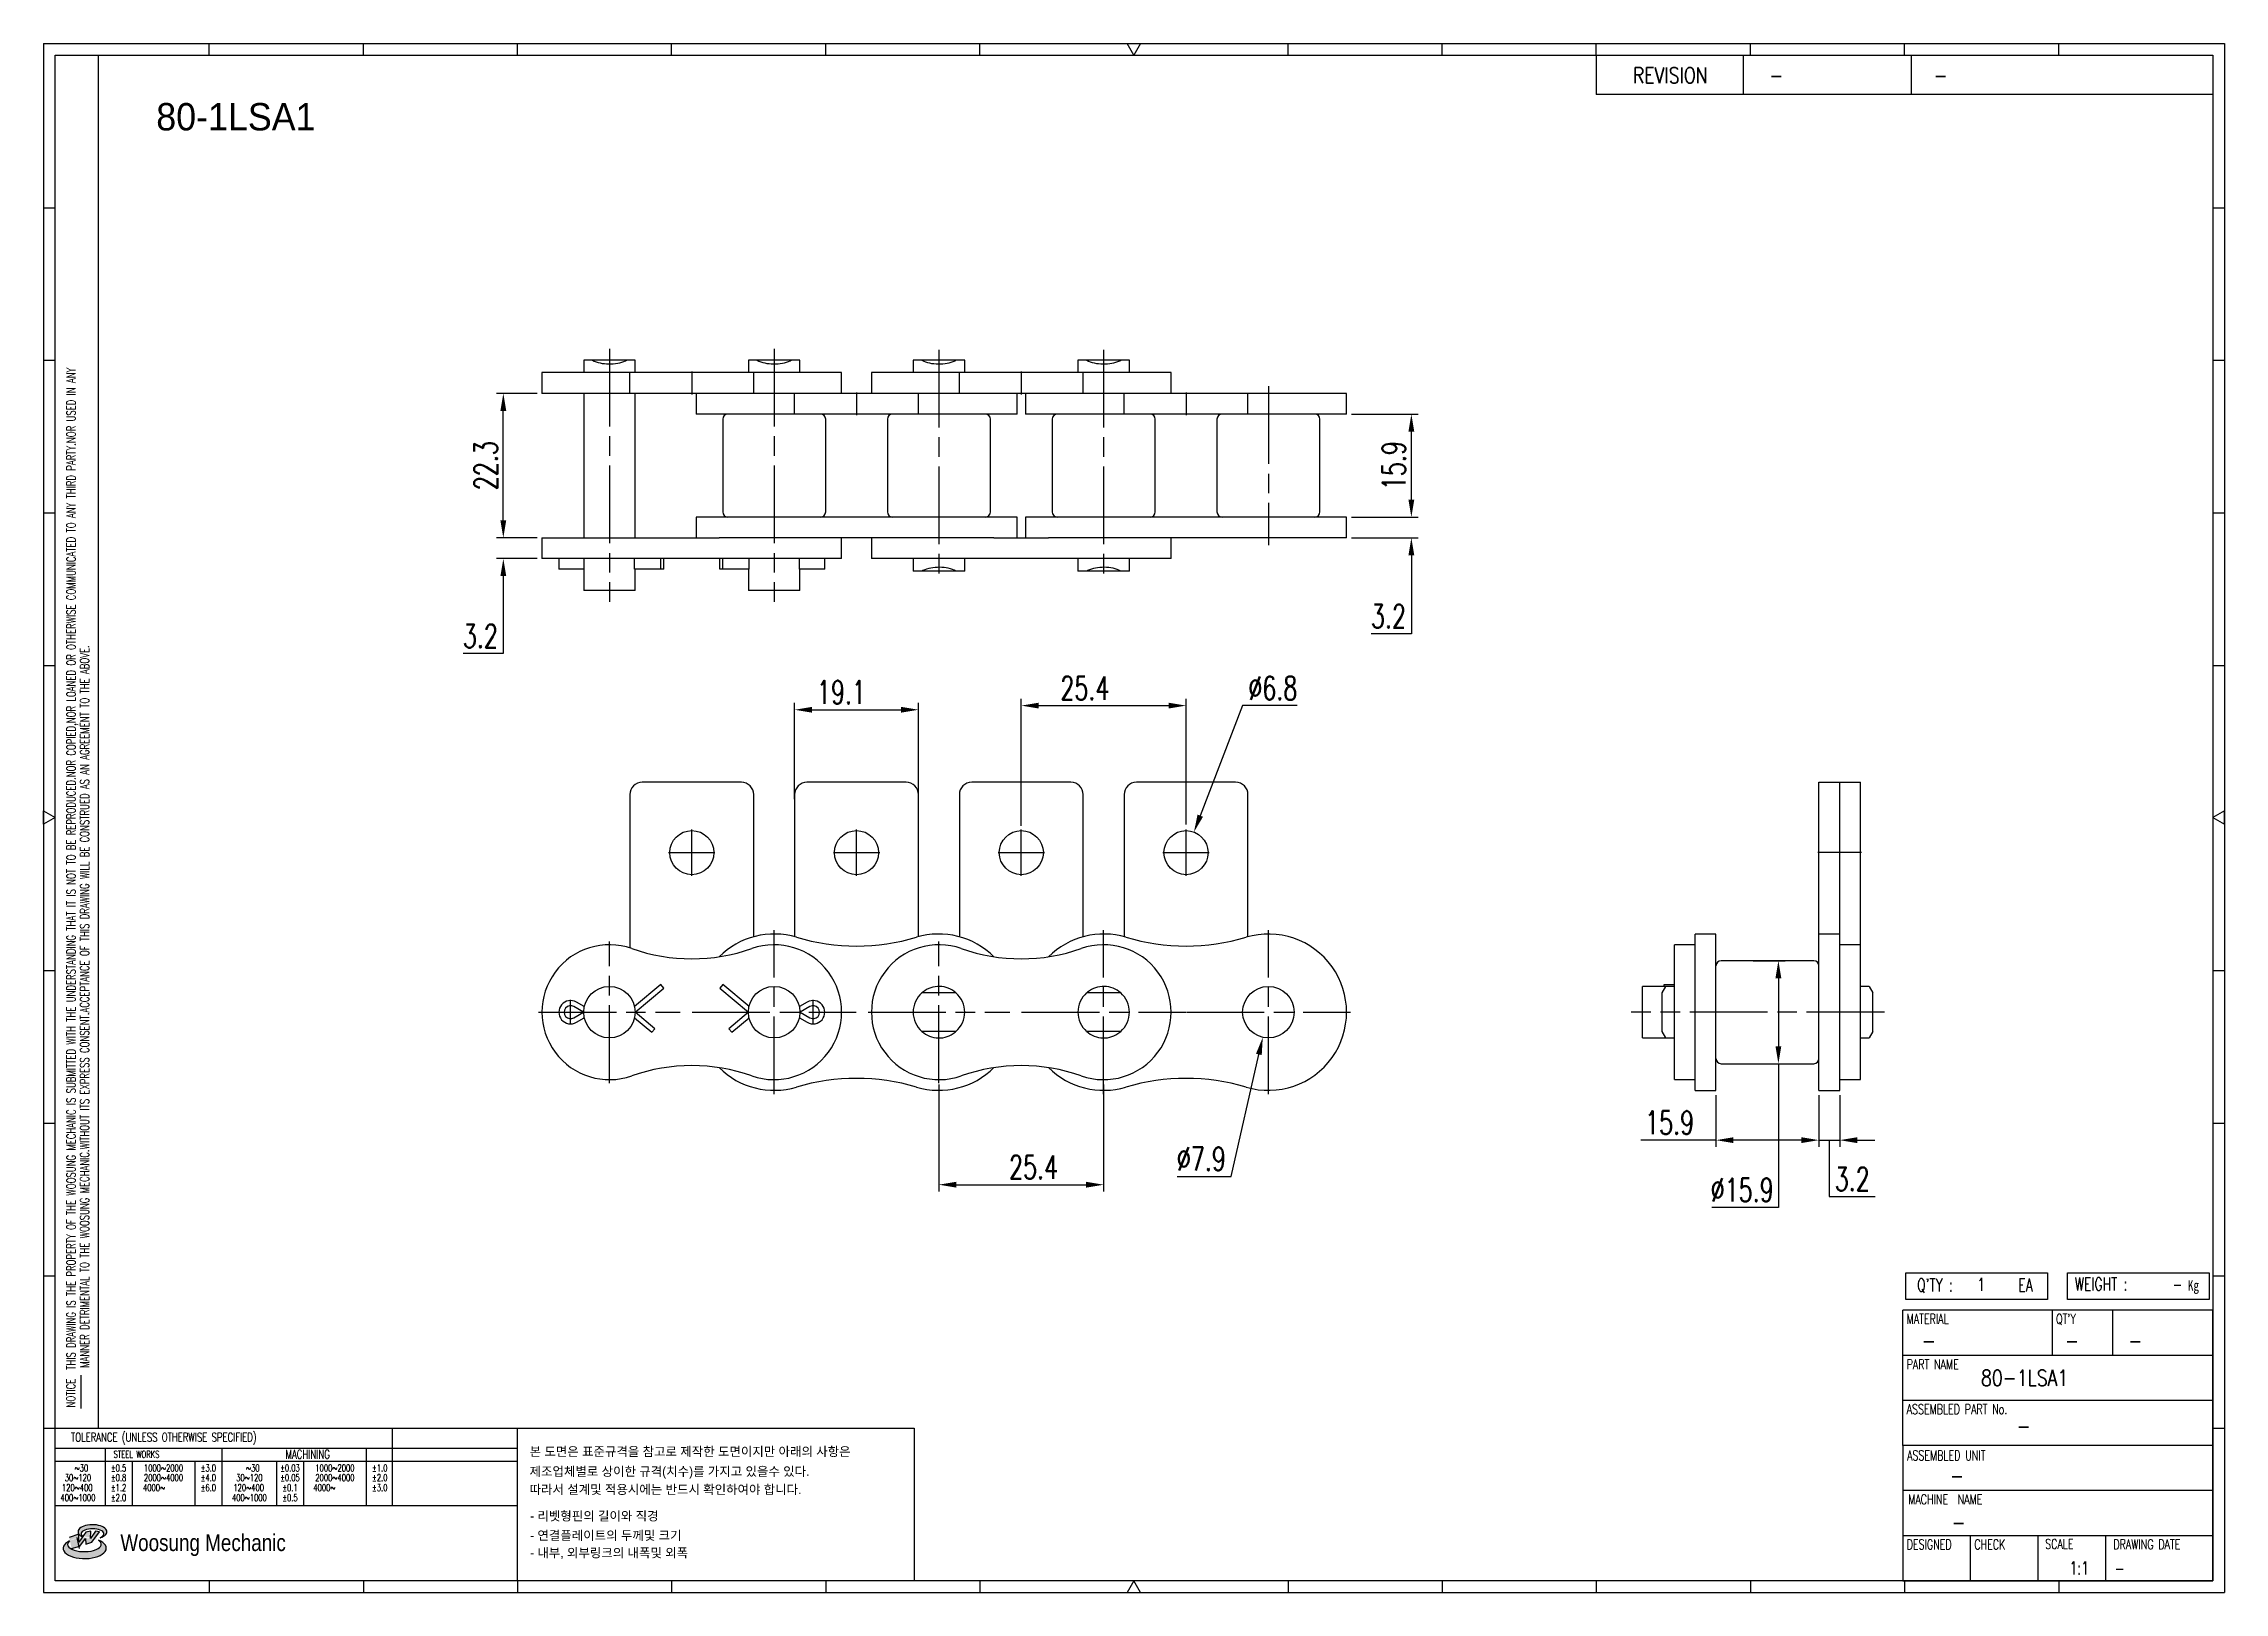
# Model space of a CAD drawing. Header units: millimetres. Extents: x 1209 to 1546, y 59 to 298.
import ezdxf
from ezdxf.enums import TextEntityAlignment as Align

# ---------------------------------------------------------------- set-up
doc = ezdxf.new("R2010")
doc.units = ezdxf.units.MM
doc.linetypes.add('AM_ISO08W050', pattern=[18, 12, -1.5, 3, -1.5])
doc.layers.get('Defpoints').update_dxf_attribs({"color": 80})
doc.layers.add('CL1', color=140, linetype='AM_ISO08W050', lineweight=25)
for name, color, linetype in [('S-DIM', 7, 'Continuous'), ('TITLE', 7, 'Continuous'), ('도면레이아웃', 7, 'Continuous')]:
    doc.layers.add(name, color=color, linetype=linetype)
doc.styles.add('HAN', font='ROMANS.shx', dxfattribs={"width": 0.7, "bigfont": 'whgtxt.shx'})
doc.styles.add('HKD_ST2', font='romans.shx', dxfattribs={"width": 0.7, "height": 4, "bigfont": '@extfont2.shx'})
doc.styles.add('HSG', font='SIMPLEX.shx', dxfattribs={"width": 0.7, "bigfont": 'HSG.shx'})
doc.styles.add('MtXpl_', font='Gulim.ttf')
doc.styles.add('SLDTEXTSTYLE4', font='arial.ttf', dxfattribs={"width": 0.8})
doc.dimstyles.new('AP1.5', dxfattribs={"dimscale": 1.5, "dimtxt": 2.4, "dimasz": 1.8, "dimexe": 0.7, "dimexo": 0.5, "dimgap": 0.6, "dimtad": 1, "dimtoh": 1, "dimdec": 1, "dimrnd": 0.01, "dimzin": 9, "dimdsep": 46, "dimtxsty": 'HSG', "dimcen": 0, "dimclrd": 251, "dimclre": 251, "dimclrt": 60, "dimazin": 2, "dimtp": 1, "dimtm": 1, "dimtfac": 0.5, "dimtdec": 1, "dimtofl": 0, "dimtmove": 0, "dimatfit": 3, "dimfxl": 0, "dimtvp": 1, "dimtolj": 2, "dimlwd": -1, "dimlwe": -1, "dimarcsym": 0})

# ---------------------------------------------------------------- blocks, each defined once
blk = doc.blocks.new('MAST')
at = {"layer": '도면레이아웃'}
h = blk.add_hatch(color=10, dxfattribs=at)
h.paths.add_polyline_path([(1.544, 35.177), (1.554, 34.966), (1.779, 35.034), (2.054, 35.422), (1.908, 35.446), (1.728, 35.167), (1.741, 35.439), (1.547, 35.405), (1.292, 35.041), (1.295, 35.33), (0.943, 35.208), (1.03, 34.8), (1.336, 34.885)])
edge = h.paths.add_edge_path()
edge.add_ellipse((1.795, 35.421), major_axis=(-0.53, 0), ratio=0.487785, start_angle=122.36065, end_angle=403.39574)
edge.add_line((1.411, 35.244), (1.419, 35.261))
edge.add_ellipse((1.798, 35.344), major_axis=(-0.423, 0), ratio=0.444396, start_angle=131.58977, end_angle=386.19408, ccw=False)
edge = h.paths.add_edge_path()
edge.add_ellipse((1.512, 34.815), major_axis=(-0.793, 0), ratio=0.480113, start_angle=314.67633, end_angle=590.85213)
edge.add_ellipse((1.501, 34.958), major_axis=(-0.62, 0), ratio=0.43311, start_angle=331.7024, end_angle=574.42495, ccw=False)
at = {"color": 140}
for p, q in [((0, 90.118), (80.15, 90.118)), ((0, 90.118), (0, 33.191)), ((80.15, 90.118), (80.15, 33.191)), ((57.068, 89.693), (57.068, 88.246)), ((62.47, 89.693), (62.47, 88.246)), ((68.635, 89.693), (68.635, 88.246)), ((79.725, 88.246), (57.068, 88.246)), ((68.449, 43.961), (68.449, 44.936)), ((68.449, 44.936), (73.654, 44.936)), ((73.654, 44.936), (73.654, 43.961)), ((74.39, 43.961), (74.39, 44.936)), ((74.39, 44.936), (79.595, 44.936)), ((79.595, 44.936), (79.595, 43.961)), ((68.336, 38.59), (68.336, 43.563)), ((79.725, 43.563), (68.336, 43.563)), ((73.654, 43.961), (68.449, 43.961)), ((73.827, 43.563), (73.827, 41.905)), ((79.595, 43.961), (74.39, 43.961)), ((76.037, 43.563), (76.037, 41.905)), ((79.725, 38.59), (79.725, 43.563)), ((79.725, 41.905), (68.336, 41.905)), ((79.725, 40.248), (68.336, 40.248)), ((68.336, 38.59), (68.336, 33.616)), ((79.725, 38.59), (68.336, 38.59)), ((79.725, 33.616), (79.725, 38.59)), ((79.725, 36.932), (68.336, 36.932)), ((79.725, 35.274), (68.336, 35.274)), ((70.822, 33.616), (70.822, 35.274)), ((73.309, 33.616), (73.309, 35.274)), ((75.796, 33.616), (75.796, 35.274)), ((0, 33.191), (80.15, 33.191)), ((68.336, 33.616), (79.725, 33.616))]:
    blk.add_line(p, q, dxfattribs=at)
for p, q in [((6.089, 89.693), (6.089, 90.118)), ((11.753, 89.693), (11.753, 90.118)), ((17.418, 89.693), (17.418, 90.118)), ((23.082, 89.693), (23.082, 90.118)), ((28.746, 89.693), (28.746, 90.118)), ((34.411, 89.693), (34.411, 90.118)), ((45.739, 89.693), (45.739, 90.118)), ((51.404, 89.693), (51.404, 90.118)), ((57.068, 89.693), (57.068, 90.118)), ((62.732, 89.693), (62.732, 90.118)), ((68.397, 89.693), (68.397, 90.118)), ((74.061, 89.693), (74.061, 90.118)), ((0, 84.085), (0.425, 84.085)), ((79.725, 84.085), (80.15, 84.085)), ((0, 78.478), (0.425, 78.478)), ((79.725, 78.478), (80.15, 78.478)), ((0, 72.87), (0.425, 72.87)), ((79.725, 72.87), (80.15, 72.87)), ((0, 67.262), (0.425, 67.262)), ((79.725, 67.262), (80.15, 67.262)), ((0, 56.047), (0.425, 56.047)), ((79.725, 56.047), (80.15, 56.047)), ((0, 50.439), (0.425, 50.439)), ((79.725, 50.439), (80.15, 50.439)), ((0, 44.832), (0.425, 44.832)), ((79.725, 44.832), (80.15, 44.832)), ((1.377, 39.947), (1.377, 41.174)), ((0, 39.224), (0.425, 39.224)), ((79.725, 39.224), (80.15, 39.224)), ((6.089, 33.616), (6.089, 33.191)), ((11.753, 33.616), (11.753, 33.191)), ((17.418, 33.616), (17.418, 33.191)), ((23.082, 33.616), (23.082, 33.191)), ((28.746, 33.616), (28.746, 33.191)), ((34.411, 33.616), (34.411, 33.191)), ((45.739, 33.616), (45.739, 33.191)), ((51.404, 33.616), (51.404, 33.191)), ((57.068, 33.616), (57.068, 33.191)), ((62.732, 33.616), (62.732, 33.191)), ((68.397, 33.616), (68.397, 33.191)), ((74.061, 33.616), (74.061, 33.191))]:
    blk.add_line(p, q)
at = {"color": 2}
for p, q in [((2.017, 39.224), (2.017, 89.693)), ((0.425, 39.224), (17.418, 39.224)), ((0.425, 38.487), (17.418, 38.487)), ((2.257, 38.487), (2.257, 36.382)), ((6.557, 38.5), (6.557, 36.382)), ((11.857, 38.487), (11.857, 36.382)), ((12.816, 39.224), (12.816, 36.382)), ((17.418, 33.616), (17.418, 39.224)), ((0.425, 38.012), (17.418, 38.012)), ((3.257, 38.012), (3.257, 36.382)), ((5.557, 38.012), (5.557, 36.382)), ((8.557, 38.012), (8.557, 36.382)), ((9.557, 38.026), (9.557, 36.382)), ((0.425, 36.382), (17.418, 36.382))]:
    blk.add_line(p, q, dxfattribs=at)
for points in [[(40.075, 89.693), (39.83, 90.118), (40.32, 90.118)], [(0.425, 61.679), (0, 61.433), (0, 61.924)], [(79.725, 61.679), (80.15, 61.433), (80.15, 61.924)], [(40.075, 33.616), (39.83, 33.191), (40.32, 33.191)]]:
    blk.add_lwpolyline(points, close=True)
at = {"color": 140}
blk.add_lwpolyline([(0.425, 89.693), (79.725, 89.693), (79.725, 33.616), (0.425, 33.616)], close=True, dxfattribs=at)
at = {"layer": '도면레이아웃'}
for p, q in [((1.295, 35.33), (0.943, 35.208)), ((1.547, 35.405), (1.292, 35.041)), ((1.292, 35.041), (1.295, 35.33)), ((1.741, 35.439), (1.547, 35.405)), ((1.908, 35.446), (1.728, 35.167)), ((1.728, 35.167), (1.741, 35.439)), ((1.779, 35.034), (2.054, 35.422)), ((2.054, 35.422), (1.908, 35.446)), ((1.03, 34.8), (1.336, 34.885)), ((1.224, 35.208), (1.311, 34.8)), ((1.224, 35.208), (1.224, 35.208)), ((1.336, 34.885), (1.544, 35.177)), ((1.419, 35.261), (1.411, 35.244)), ((1.544, 35.177), (1.554, 34.966)), ((1.554, 34.966), (1.779, 35.034))]:
    blk.add_line(p, q, dxfattribs=at)
for centre, major_axis, ratio, start_param, end_param in [((1.795, 35.421), (-0.53, 0), 0.487785, 2.135596, 7.040584), ((1.798, 35.344), (-0.423, 0), 0.444396, 2.296675, 6.740358), ((1.512, 34.815), (-0.793, 0), 0.480113, 5.492138, 10.312315), ((1.501, 34.958), (-0.62, 0), 0.43311, 5.789299, 10.025607)]:
    blk.add_ellipse(centre, major_axis=major_axis, ratio=ratio, start_param=start_param, end_param=end_param, dxfattribs=at)
for s, height, style, width, p in [('REVISION', 0.5806, 'HAN', 0.8, (58.415, 88.664)), ('-', 0.581, 'HAN', 0.8, (63.426, 88.664)), ('-', 0.581, 'HAN', 0.8, (69.468, 88.664)), ("Q'TY : ", 0.4746, 'HKD_ST2', 0.7, (68.857, 44.253)), ('1', 0.475, 'HKD_ST2', 0.7, (71.071, 44.275)), ('EA', 0.4746, 'HKD_ST2', 0.7, (72.578, 44.253)), ('WEIGHT : ', 0.4746, 'HKD_ST2', 0.7, (74.65, 44.286)), ('-', 0.581, 'HAN', 0.8, (69.029, 42.157)), ('-', 0.581, 'HAN', 0.8, (74.289, 42.157)), ('-', 0.581, 'HAN', 0.8, (76.623, 42.157)), ('-', 0.581, 'HAN', 0.8, (72.515, 39.013)), ('-', 0.581, 'HAN', 0.8, (70.067, 37.189)), ('-', 0.581, 'HAN', 0.8, (70.126, 35.48)), ('1:1', 0.4746, 'HKD_ST2', 0.7, (74.458, 33.848)), ('-', 0.475, 'HKD_ST2', 0.7, (76.112, 33.837))]:
    blk.add_text(s, height=height, dxfattribs=dict(style=style, width=width)).set_placement(p)
at = {"color": 6, "style": 'HKD_ST2', "width": 0.7}
for s, p in [(' THIS DRAWING IS THE PROPERTY OF THE WOOSUNG MECHANIC IS SUBMITTED WITH THE UNDERSTANDING THAT IT IS NOT TO BE REPRODUCED.NOR COPIED,NOR LOANED OR OTHERWISE COMMUNICATED TO ANY THIRD PARTY.NOR USED IN ANY', (1.173, 41.217)), ('MANNER DETRIMENTAL TO THE WOOSUNG MECHANIC.WITHOUT ITS EXPRESS CONSENT.ACCEPTANCE OF THIS DRAWING WILL BE CONSTRUED AS AN AGREEMENT TO THE ABOVE.', (1.672, 41.447))]:
    blk.add_text(s, height=0.326266, rotation=90, dxfattribs=at).set_placement(p)
at = {"style": 'HKD_ST2', "width": 0.7}
blk.add_text('-', height=0.475, dxfattribs=at).set_placement((78.613, 44.286), align=Align.RIGHT)
at = {"color": 254, "style": 'HKD_ST2', "width": 0.7}
for s, height, p in [('MATERIAL', 0.3651, (68.474, 43.425)), ("QT'Y", 0.3651, (73.965, 43.425)), ('PART NAME', 0.3651, (68.474, 41.756)), ('ASSEMBLED PART No.', 0.36511, (68.474, 40.109)), ('ASSEMBLED UNIT', 0.36511, (68.49, 38.408)), ('MACHINE  NAME', 0.36511, (68.532, 36.794)), ('DESIGNED', 0.3651, (68.474, 35.136)), ('CHECK', 0.3651, (70.961, 35.136)), ('SCALE', 0.3651, (73.566, 35.153)), ('DRAWING DATE', 0.36511, (76.071, 35.141))]:
    blk.add_text(s, height=height, dxfattribs=at).set_placement(p, align=Align.TOP_LEFT)
at = {"style": 'HKD_ST2', "width": 0.7}
blk.add_text('NOTICE', height=0.3263, rotation=90, dxfattribs=at).set_placement((1.163, 39.988))
blk.add_text('TOLERANCE (UNLESS OTHERWISE SPECIFIED)', height=0.32627, dxfattribs=at).set_placement((4.417, 38.896), align=Align.MIDDLE_CENTER)
at = {"color": 4, "style": 'HKD_ST2', "width": 0.7}
for s, height, p in [('%%12630', 0.261, (1.389, 37.762)), ('1000%%1262000', 0.26101, (4.407, 37.762)), ('%%12630', 0.261, (7.689, 37.762)), ('1000%%1262000', 0.26101, (10.707, 37.762)), ('120%%126400', 0.26101, (1.237, 37.045)), ('30%%126120', 0.261, (1.263, 37.411)), ('4000%%126', 0.261, (4.061, 37.045)), ('2000%%1264000', 0.26101, (4.407, 37.411)), ('120%%126400', 0.26101, (7.537, 37.045)), ('30%%126120', 0.261, (7.563, 37.411)), ('4000%%126', 0.261, (10.321, 37.045)), ('2000%%1264000', 0.26101, (10.707, 37.411)), ('400%%1261000', 0.26101, (1.263, 36.67)), ('400%%1261000', 0.26101, (7.563, 36.67))]:
    blk.add_text(s, height=height, dxfattribs=at).set_placement(p, align=Align.MIDDLE_CENTER)
for s, height, p in [('%%P0.5', 0.261, (2.757, 37.762)), ('STEEL WORKS', 0.26101, (3.416, 38.268)), ('%%P3.0', 0.261, (6.057, 37.762)), ('%%P0.03', 0.261, (9.057, 37.762)), ('MACHINING', 0.3263, (9.707, 38.27)), ('%%P1.0', 0.261, (12.357, 37.762)), ('%%P0.8', 0.261, (2.757, 37.411)), ('%%P1.2', 0.261, (2.757, 37.045)), ('%%P4.0', 0.261, (6.057, 37.411)), ('%%P6.0', 0.261, (6.057, 37.045)), ('%%P0.05', 0.261, (9.057, 37.411)), ('%%P0.1', 0.261, (9.057, 37.045)), ('%%P2.0', 0.261, (12.357, 37.411)), ('%%P3.0', 0.261, (12.357, 37.045)), ('%%P2.0', 0.261, (2.757, 36.67)), ('%%P0.5', 0.261, (9.057, 36.67))]:
    blk.add_text(s, height=height, dxfattribs=at).set_placement(p, align=Align.MIDDLE)
at = {"color": 1, "style": 'SLDTEXTSTYLE4', "width": 0.8}
blk.add_text('Woosung Mechanic', height=0.61957, dxfattribs=at).set_placement((2.822, 34.711))
at = {"layer": 'TITLE', "width": 0.8}
blk.add_text('Kg', height=0.3789, dxfattribs=at).set_placement((78.807, 44.286))
blk = doc.blocks.new('*D2')
at = {"layer": 'Defpoints', "color": 0, "transparency": 16777216}
for p in [(1410.37, 224.55), (1420.36, 224.55), (1410.37, 221.35)]:
    blk.add_point(p, dxfattribs=at)
at = {"layer": 'S-DIM', "color": 251, "linetype": 'ByBlock', "transparency": 16777216}
for p, q in [((1420.36, 227.25), (1420.36, 229.95)), ((1411.12, 224.55), (1421.41, 224.55)), ((1411.12, 221.35), (1421.41, 221.35)), ((1420.36, 218.65), (1420.36, 206.56)), ((1420.36, 206.56), (1414.18, 206.56))]:
    blk.add_line(p, q, dxfattribs=at)
at = {"layer": 'S-DIM', "color": 251, "transparency": 16777216}
for points in [[(1419.91, 227.25), (1420.81, 227.25), (1420.36, 224.55)], [(1419.91, 218.65), (1420.81, 218.65), (1420.36, 221.35)]]:
    blk.add_solid(points, dxfattribs=at)
at = {"layer": 'S-DIM', "color": 60, "transparency": 16777216, "insert": (1416.82, 209.26), "char_height": 3.6, "attachment_point": 5, "style": 'HSG'}
blk.add_mtext('\\A2;3.2', dxfattribs=at)
blk = doc.blocks.new('*D3')
at = {"layer": 'Defpoints', "color": 0, "transparency": 16777216}
for p in [(1410.37, 240.43), (1420.36, 240.43), (1410.37, 224.55)]:
    blk.add_point(p, dxfattribs=at)
at = {"layer": 'S-DIM', "color": 251, "linetype": 'ByBlock', "transparency": 16777216}
for p, q in [((1411.12, 240.43), (1421.41, 240.43)), ((1420.36, 227.25), (1420.36, 237.73)), ((1411.12, 224.55), (1421.41, 224.55))]:
    blk.add_line(p, q, dxfattribs=at)
at = {"layer": 'S-DIM', "color": 251, "transparency": 16777216}
for points in [[(1419.91, 237.73), (1420.81, 237.73), (1420.36, 240.43)], [(1419.91, 227.25), (1420.81, 227.25), (1420.36, 224.55)]]:
    blk.add_solid(points, dxfattribs=at)
at = {"layer": 'S-DIM', "color": 60, "transparency": 16777216, "insert": (1417.66, 232.49), "char_height": 3.6, "attachment_point": 5, "rotation": 90, "style": 'HSG'}
blk.add_mtext('\\A2;15.9', dxfattribs=at)
blk = doc.blocks.new('*D4')
at = {"layer": 'Defpoints', "color": 0, "transparency": 16777216}
for p in [(1280.36, 221.35), (1286.32, 221.35), (1286.32, 218.15)]:
    blk.add_point(p, dxfattribs=at)
at = {"layer": 'S-DIM', "color": 251, "linetype": 'ByBlock', "transparency": 16777216}
for p, q in [((1280.36, 224.05), (1280.36, 226.75)), ((1285.57, 221.35), (1279.31, 221.35)), ((1285.57, 218.15), (1279.31, 218.15)), ((1280.36, 215.45), (1280.36, 203.52)), ((1280.36, 203.52), (1274.18, 203.52))]:
    blk.add_line(p, q, dxfattribs=at)
at = {"layer": 'S-DIM', "color": 251, "transparency": 16777216}
for points in [[(1279.91, 224.05), (1280.81, 224.05), (1280.36, 221.35)], [(1279.91, 215.45), (1280.81, 215.45), (1280.36, 218.15)]]:
    blk.add_solid(points, dxfattribs=at)
at = {"layer": 'S-DIM', "color": 60, "transparency": 16777216, "insert": (1276.82, 206.22), "char_height": 3.6, "attachment_point": 5, "style": 'HSG'}
blk.add_mtext('\\A2;3.2', dxfattribs=at)
blk = doc.blocks.new('*D5')
at = {"layer": 'Defpoints', "color": 0, "transparency": 16777216}
for p in [(1280.36, 243.63), (1286.32, 243.63), (1286.32, 221.35)]:
    blk.add_point(p, dxfattribs=at)
at = {"layer": 'S-DIM', "color": 251, "linetype": 'ByBlock', "transparency": 16777216}
for p, q in [((1285.57, 243.63), (1279.31, 243.63)), ((1280.36, 224.05), (1280.36, 240.93)), ((1285.57, 221.35), (1279.31, 221.35))]:
    blk.add_line(p, q, dxfattribs=at)
at = {"layer": 'S-DIM', "color": 251, "transparency": 16777216}
for points in [[(1279.91, 240.93), (1280.81, 240.93), (1280.36, 243.63)], [(1279.91, 224.05), (1280.81, 224.05), (1280.36, 221.35)]]:
    blk.add_solid(points, dxfattribs=at)
at = {"layer": 'S-DIM', "color": 60, "transparency": 16777216, "insert": (1277.66, 232.49), "char_height": 3.6, "attachment_point": 5, "rotation": 90, "style": 'HSG'}
blk.add_mtext('\\A2;22.3', dxfattribs=at)
blk = doc.blocks.new('*D6')
at = {"layer": 'Defpoints', "color": 0, "transparency": 16777216}
for p in [(1344.37, 194.85), (1325.27, 180.31), (1344.37, 180.31)]:
    blk.add_point(p, dxfattribs=at)
at = {"layer": 'S-DIM', "color": 251, "linetype": 'ByBlock', "transparency": 16777216}
for p, q in [((1325.27, 181.06), (1325.27, 195.9)), ((1344.37, 181.06), (1344.37, 195.9)), ((1327.97, 194.85), (1341.67, 194.85))]:
    blk.add_line(p, q, dxfattribs=at)
at = {"layer": 'S-DIM', "color": 251, "transparency": 16777216}
for points in [[(1327.97, 195.3), (1327.97, 194.4), (1325.27, 194.85)], [(1341.67, 195.3), (1341.67, 194.4), (1344.37, 194.85)]]:
    blk.add_solid(points, dxfattribs=at)
at = {"layer": 'S-DIM', "color": 60, "transparency": 16777216, "insert": (1332.49, 197.55), "char_height": 3.6, "attachment_point": 5, "style": 'HSG'}
blk.add_mtext('\\A2;19.1', dxfattribs=at)
blk = doc.blocks.new('*D7')
at = {"layer": 'Defpoints', "color": 0, "transparency": 16777216}
for p in [(1385.62, 195.49), (1360.22, 176.22), (1385.62, 176.39)]:
    blk.add_point(p, dxfattribs=at)
at = {"layer": 'S-DIM', "color": 251, "linetype": 'ByBlock', "transparency": 16777216}
for p, q in [((1360.22, 176.97), (1360.22, 196.54)), ((1362.92, 195.49), (1382.92, 195.49)), ((1385.62, 177.14), (1385.62, 196.54))]:
    blk.add_line(p, q, dxfattribs=at)
at = {"layer": 'S-DIM', "color": 251, "transparency": 16777216}
for points in [[(1362.92, 195.94), (1362.92, 195.04), (1360.22, 195.49)], [(1382.92, 195.94), (1382.92, 195.04), (1385.62, 195.49)]]:
    blk.add_solid(points, dxfattribs=at)
at = {"layer": 'S-DIM', "color": 60, "transparency": 16777216, "insert": (1370.03, 198.19), "char_height": 3.6, "attachment_point": 5, "style": 'HSG'}
blk.add_mtext('\\A2;25.4', dxfattribs=at)
blk = doc.blocks.new('*D8')
at = {"layer": 'Defpoints', "color": 0, "transparency": 16777216}
for p in [(1386.84, 175.99), (1384.41, 169.64)]:
    blk.add_point(p, dxfattribs=at)
at = {"layer": 'S-DIM', "color": 251, "linetype": 'ByBlock', "transparency": 16777216}
for p, q in [((1394.31, 195.49), (1387.81, 178.52)), ((1402.77, 195.49), (1394.31, 195.49))]:
    blk.add_line(p, q, dxfattribs=at)
at = {"layer": 'S-DIM', "color": 251, "transparency": 16777216}
blk.add_solid([(1387.39, 178.68), (1388.23, 178.35), (1386.84, 175.99)], dxfattribs=at)
at = {"layer": 'S-DIM', "color": 60, "transparency": 16777216, "insert": (1398.99, 198.19), "char_height": 3.6, "attachment_point": 5, "style": 'HSG'}
blk.add_mtext('\\A2;∅6.8', dxfattribs=at)
blk = doc.blocks.new('*D9')
at = {"layer": 'Defpoints', "color": 0, "transparency": 16777216}
for p in [(1347.52, 137.82), (1372.92, 137.82), (1372.92, 121.62)]:
    blk.add_point(p, dxfattribs=at)
at = {"layer": 'S-DIM', "color": 251, "linetype": 'ByBlock', "transparency": 16777216}
for p, q in [((1347.52, 137.07), (1347.52, 120.57)), ((1372.92, 137.07), (1372.92, 120.57)), ((1350.22, 121.62), (1370.22, 121.62))]:
    blk.add_line(p, q, dxfattribs=at)
at = {"layer": 'S-DIM', "color": 251, "transparency": 16777216}
for points in [[(1350.22, 122.07), (1350.22, 121.17), (1347.52, 121.62)], [(1370.22, 122.07), (1370.22, 121.17), (1372.92, 121.62)]]:
    blk.add_solid(points, dxfattribs=at)
at = {"layer": 'S-DIM', "color": 60, "transparency": 16777216, "insert": (1362.12, 124.32), "char_height": 3.6, "attachment_point": 5, "style": 'HSG'}
blk.add_mtext('\\A2;25.4', dxfattribs=at)
blk = doc.blocks.new('*D10')
at = {"layer": 'Defpoints', "color": 0, "transparency": 16777216}
for p in [(1399.2, 152.09), (1397.45, 144.35)]:
    blk.add_point(p, dxfattribs=at)
at = {"layer": 'S-DIM', "color": 251, "linetype": 'ByBlock', "transparency": 16777216}
for p, q in [((1392.6, 122.9), (1396.85, 141.71)), ((1384.26, 122.9), (1392.6, 122.9))]:
    blk.add_line(p, q, dxfattribs=at)
at = {"layer": 'S-DIM', "color": 251, "transparency": 16777216}
blk.add_solid([(1396.41, 141.81), (1397.29, 141.61), (1397.45, 144.35)], dxfattribs=at)
at = {"layer": 'S-DIM', "color": 60, "transparency": 16777216, "insert": (1387.98, 125.6), "char_height": 3.6, "attachment_point": 5, "style": 'HSG'}
blk.add_mtext('\\A2;∅7.9', dxfattribs=at)
blk = doc.blocks.new('*D11')
at = {"layer": 'Defpoints', "color": 0, "transparency": 16777216}
for p in [(1467.32, 136.17), (1483.2, 136.17), (1483.2, 128.49)]:
    blk.add_point(p, dxfattribs=at)
at = {"layer": 'S-DIM', "color": 251, "linetype": 'ByBlock', "transparency": 16777216}
for p, q in [((1467.32, 135.42), (1467.32, 127.44)), ((1483.2, 135.42), (1483.2, 127.44)), ((1467.32, 128.49), (1455.74, 128.49)), ((1480.5, 128.49), (1470.02, 128.49))]:
    blk.add_line(p, q, dxfattribs=at)
at = {"layer": 'S-DIM', "color": 251, "transparency": 16777216}
for points in [[(1470.02, 128.94), (1470.02, 128.04), (1467.32, 128.49)], [(1480.5, 128.94), (1480.5, 128.04), (1483.2, 128.49)]]:
    blk.add_solid(points, dxfattribs=at)
at = {"layer": 'S-DIM', "color": 60, "transparency": 16777216, "insert": (1460.18, 131.19), "char_height": 3.6, "attachment_point": 5, "style": 'HSG'}
blk.add_mtext('\\A2;15.9', dxfattribs=at)
blk = doc.blocks.new('*D12')
at = {"layer": 'Defpoints', "color": 0, "transparency": 16777216}
for p in [(1483.2, 136.17), (1486.4, 136.17), (1486.4, 128.49)]:
    blk.add_point(p, dxfattribs=at)
at = {"layer": 'S-DIM', "color": 251, "linetype": 'ByBlock', "transparency": 16777216}
for p, q in [((1483.2, 135.42), (1483.2, 127.44)), ((1486.4, 135.42), (1486.4, 127.44)), ((1480.5, 128.49), (1477.8, 128.49)), ((1483.2, 128.49), (1486.4, 128.49)), ((1484.8, 128.49), (1484.8, 119.79)), ((1489.1, 128.49), (1491.8, 128.49)), ((1484.8, 119.79), (1491.88, 119.79))]:
    blk.add_line(p, q, dxfattribs=at)
at = {"layer": 'S-DIM', "color": 251, "transparency": 16777216}
for points in [[(1480.5, 128.94), (1480.5, 128.04), (1483.2, 128.49)], [(1489.1, 128.94), (1489.1, 128.04), (1486.4, 128.49)]]:
    blk.add_solid(points, dxfattribs=at)
at = {"layer": 'S-DIM', "color": 60, "transparency": 16777216, "insert": (1488.34, 122.49), "char_height": 3.6, "attachment_point": 5, "style": 'HSG'}
blk.add_mtext('\\A2;3.2', dxfattribs=at)
blk = doc.blocks.new('*D13')
at = {"layer": 'Defpoints', "color": 0, "transparency": 16777216}
for p in [(1472.33, 156.16), (1472.33, 140.28), (1476.95, 140.28)]:
    blk.add_point(p, dxfattribs=at)
at = {"layer": 'S-DIM', "color": 251, "linetype": 'ByBlock', "transparency": 16777216}
for p, q in [((1473.08, 156.16), (1478, 156.16)), ((1476.95, 153.46), (1476.95, 142.98)), ((1473.08, 140.28), (1478, 140.28)), ((1476.95, 140.28), (1476.95, 118.12)), ((1476.95, 118.12), (1466.69, 118.12))]:
    blk.add_line(p, q, dxfattribs=at)
at = {"layer": 'S-DIM', "color": 251, "transparency": 16777216}
for points in [[(1476.5, 153.46), (1477.4, 153.46), (1476.95, 156.16)], [(1476.5, 142.98), (1477.4, 142.98), (1476.95, 140.28)]]:
    blk.add_solid(points, dxfattribs=at)
at = {"layer": 'S-DIM', "color": 60, "transparency": 16777216, "insert": (1471.37, 120.82), "char_height": 3.6, "attachment_point": 5, "style": 'HSG'}
blk.add_mtext('\\A2;%%c15.9', dxfattribs=at)

msp = doc.modelspace()

# ---------------------------------------------------------------- linework, layer by layer
for p, q in [((1286.32, 246.83), (1286.32, 243.63)), ((1332.52, 246.83), (1286.32, 246.83)), ((1292.75, 248.74), (1292.75, 246.83)), ((1300.69, 248.74), (1292.75, 248.74)), ((1299.87, 243.63), (1299.87, 246.83)), ((1300.69, 246.83), (1300.69, 248.74)), ((1318.15, 248.74), (1318.15, 246.83)), ((1326.09, 248.74), (1318.15, 248.74)), ((1318.97, 243.63), (1318.97, 246.83)), ((1326.09, 246.83), (1326.09, 248.74)), ((1332.52, 243.63), (1332.52, 246.83)), ((1337.12, 246.83), (1337.12, 243.63)), ((1383.32, 246.83), (1337.12, 246.83)), ((1343.55, 248.74), (1343.55, 246.83)), ((1351.49, 248.74), (1343.55, 248.74)), ((1350.67, 243.63), (1350.67, 246.83)), ((1351.49, 246.83), (1351.49, 248.74)), ((1368.95, 248.74), (1368.95, 246.83)), ((1376.89, 248.74), (1368.95, 248.74)), ((1369.77, 243.63), (1369.77, 246.83)), ((1376.89, 246.83), (1376.89, 248.74)), ((1383.32, 243.63), (1383.32, 246.83)), ((1318.97, 243.63), (1286.32, 243.63)), ((1292.75, 243.63), (1292.75, 221.35)), ((1300.69, 221.35), (1300.69, 243.63)), ((1310.07, 243.63), (1310.07, 240.43)), ((1350.67, 243.63), (1318.97, 243.63)), ((1325.27, 240.43), (1325.27, 243.63)), ((1344.37, 240.43), (1344.37, 243.63)), ((1369.77, 243.63), (1350.67, 243.63)), ((1359.57, 240.43), (1359.57, 243.63)), ((1360.87, 243.63), (1360.87, 240.43)), ((1410.37, 243.63), (1369.77, 243.63)), ((1376.07, 240.43), (1376.07, 243.63)), ((1395.17, 240.43), (1395.17, 243.63)), ((1410.37, 240.43), (1410.37, 243.63)), ((1359.57, 240.43), (1310.07, 240.43)), ((1314.18, 239.64), (1314.18, 225.35)), ((1330.06, 225.35), (1330.06, 239.64)), ((1339.58, 239.64), (1339.58, 225.35)), ((1355.46, 225.35), (1355.46, 239.64)), ((1410.37, 240.43), (1360.87, 240.43)), ((1364.98, 239.64), (1364.98, 225.35)), ((1380.86, 225.35), (1380.86, 239.64)), ((1390.38, 239.64), (1390.38, 225.35)), ((1406.26, 225.35), (1406.26, 239.64)), ((1310.07, 224.55), (1310.07, 221.35)), ((1359.57, 224.55), (1310.07, 224.55)), ((1359.57, 221.35), (1359.57, 224.55)), ((1360.87, 224.55), (1360.87, 221.35)), ((1410.37, 224.55), (1360.87, 224.55)), ((1410.37, 221.35), (1410.37, 224.55)), ((1286.32, 221.35), (1313.64, 221.35)), ((1286.32, 221.35), (1286.32, 218.15)), ((1356.01, 221.35), (1313.64, 221.35)), ((1332.52, 218.15), (1332.52, 221.35)), ((1337.12, 221.35), (1337.12, 218.15)), ((1356.01, 221.35), (1364.44, 221.35)), ((1410.37, 221.35), (1364.44, 221.35)), ((1383.32, 218.15), (1383.32, 221.35)), ((1332.52, 218.15), (1286.32, 218.15)), ((1288.94, 218.15), (1288.94, 216.55)), ((1292.85, 216.55), (1288.94, 216.55)), ((1292.75, 216.55), (1292.75, 213.24)), ((1292.85, 216.55), (1292.85, 218.15)), ((1300.6, 216.55), (1300.6, 218.15)), ((1305.13, 216.55), (1300.6, 216.55)), ((1300.69, 213.24), (1300.69, 216.55)), ((1304.66, 216.55), (1304.66, 218.15)), ((1305.13, 216.55), (1305.13, 218.15)), ((1313.72, 216.55), (1313.72, 218.15)), ((1318.25, 216.55), (1313.72, 216.55)), ((1314.19, 216.55), (1314.19, 218.15)), ((1318.15, 216.55), (1318.15, 213.24)), ((1318.25, 216.55), (1318.25, 218.15)), ((1326, 216.55), (1326, 218.15)), ((1329.91, 216.55), (1326, 216.55)), ((1326.09, 213.24), (1326.09, 216.55)), ((1329.91, 216.55), (1329.91, 218.15)), ((1383.32, 218.15), (1337.12, 218.15)), ((1343.55, 218.15), (1343.55, 216.24)), ((1351.49, 216.24), (1343.55, 216.24)), ((1351.49, 216.24), (1351.49, 218.15)), ((1368.95, 218.15), (1368.95, 216.24)), ((1376.89, 216.24), (1368.95, 216.24)), ((1376.89, 216.24), (1376.89, 218.15)), ((1300.69, 213.24), (1292.75, 213.24)), ((1326.09, 213.24), (1318.15, 213.24)), ((1299.87, 181.76), (1299.87, 158.13)), ((1317.06, 183.67), (1301.78, 183.67)), ((1318.97, 159.85), (1318.97, 181.76)), ((1325.27, 181.76), (1325.27, 159.85)), ((1342.46, 183.67), (1327.18, 183.67)), ((1344.37, 159.85), (1344.37, 181.76)), ((1350.67, 181.76), (1350.67, 159.85)), ((1367.86, 183.67), (1352.58, 183.67)), ((1369.77, 159.85), (1369.77, 181.76)), ((1376.07, 181.76), (1376.07, 159.85)), ((1393.26, 183.67), (1377.98, 183.67)), ((1395.17, 159.85), (1395.17, 181.76)), ((1483.2, 136.17), (1483.2, 183.67)), ((1483.2, 183.67), (1486.4, 183.67)), ((1486.4, 136.17), (1486.4, 183.67)), ((1486.4, 183.67), (1489.6, 183.67)), ((1489.6, 137.82), (1489.6, 183.67)), ((1464.12, 158.62), (1460.92, 158.62)), ((1460.92, 137.82), (1460.92, 158.62)), ((1467.32, 160.27), (1464.12, 160.27)), ((1464.12, 136.17), (1464.12, 160.27)), ((1467.32, 136.17), (1467.32, 160.27)), ((1486.4, 160.27), (1483.2, 160.27)), ((1489.6, 158.62), (1486.4, 158.62)), ((1482.41, 156.16), (1468.12, 156.16)), ((1304.66, 152.49), (1300.6, 149.08)), ((1300.69, 148.22), (1305.13, 151.94)), ((1305.13, 151.94), (1304.66, 152.49)), ((1314.19, 152.49), (1313.72, 151.94)), ((1313.72, 151.94), (1318.15, 148.22)), ((1318.25, 149.08), (1314.19, 152.49)), ((1456.01, 144.25), (1456.01, 152.19)), ((1459.58, 152.19), (1456.01, 152.19)), ((1459.01, 151.2), (1459.58, 152.19)), ((1459.32, 152.19), (1459.32, 152.49)), ((1459.32, 152.49), (1460.92, 152.49)), ((1460.92, 152.19), (1459.58, 152.19)), ((1490.94, 152.19), (1489.6, 152.19)), ((1490.94, 152.19), (1491.51, 151.2)), ((1292.73, 148.22), (1291.23, 149.08)), ((1291.23, 147.35), (1292.73, 148.22)), ((1292.85, 149.08), (1291.63, 149.78)), ((1303.73, 145.67), (1300.69, 148.22)), ((1318.15, 148.22), (1315.12, 145.67)), ((1327.22, 149.78), (1326, 149.08)), ((1327.62, 149.08), (1326.12, 148.22)), ((1326.12, 148.22), (1327.62, 147.35)), ((1350.15, 151.2), (1344.9, 151.2)), ((1375.55, 151.2), (1370.3, 151.2)), ((1459.01, 145.24), (1459.01, 151.2)), ((1491.51, 145.24), (1491.51, 151.2)), ((1291.63, 146.66), (1292.85, 147.36)), ((1300.6, 147.36), (1303.27, 145.12)), ((1303.27, 145.12), (1303.73, 145.67)), ((1315.12, 145.67), (1315.58, 145.12)), ((1315.58, 145.12), (1318.25, 147.36)), ((1326, 147.36), (1327.22, 146.66)), ((1350.15, 145.24), (1344.9, 145.24)), ((1375.55, 145.24), (1370.3, 145.24)), ((1459.58, 144.25), (1459.01, 145.24)), ((1491.51, 145.24), (1490.94, 144.25)), ((1456.01, 144.25), (1459.58, 144.25)), ((1459.58, 144.25), (1460.92, 144.25)), ((1489.6, 144.25), (1490.94, 144.25)), ((1468.12, 140.28), (1482.41, 140.28)), ((1460.92, 137.82), (1464.12, 137.82)), ((1464.12, 136.17), (1467.32, 136.17)), ((1483.2, 136.17), (1486.4, 136.17)), ((1486.4, 137.82), (1489.6, 137.82))]:
    msp.add_line(p, q)
for points in [[(1294.1, 248.74), (1294.37, 248.62), (1294.66, 248.51), (1294.96, 248.41), (1295.28, 248.33), (1295.6, 248.26), (1295.94, 248.22), (1296.28, 248.19), (1296.63, 248.17), (1296.97, 248.18), (1297.32, 248.2), (1297.66, 248.24), (1297.99, 248.29), (1298.31, 248.36), (1298.62, 248.45), (1298.92, 248.55), (1299.2, 248.67), (1299.35, 248.74)], [(1319.5, 248.74), (1319.77, 248.62), (1320.06, 248.51), (1320.36, 248.41), (1320.68, 248.33), (1321, 248.26), (1321.34, 248.22), (1321.68, 248.19), (1322.03, 248.17), (1322.37, 248.18), (1322.72, 248.2), (1323.06, 248.24), (1323.39, 248.29), (1323.71, 248.36), (1324.02, 248.45), (1324.32, 248.55), (1324.6, 248.67), (1324.75, 248.74)], [(1344.9, 248.74), (1345.17, 248.62), (1345.46, 248.51), (1345.76, 248.41), (1346.08, 248.33), (1346.4, 248.26), (1346.74, 248.22), (1347.08, 248.19), (1347.43, 248.17), (1347.77, 248.18), (1348.12, 248.2), (1348.46, 248.24), (1348.79, 248.29), (1349.11, 248.36), (1349.42, 248.45), (1349.72, 248.55), (1350, 248.67), (1350.15, 248.74)], [(1370.3, 248.74), (1370.57, 248.62), (1370.86, 248.51), (1371.16, 248.41), (1371.48, 248.33), (1371.8, 248.26), (1372.14, 248.22), (1372.48, 248.19), (1372.83, 248.17), (1373.17, 248.18), (1373.52, 248.2), (1373.86, 248.24), (1374.19, 248.29), (1374.51, 248.36), (1374.82, 248.45), (1375.12, 248.55), (1375.4, 248.67), (1375.55, 248.74)], [(1350.15, 216.24), (1349.88, 216.37), (1349.59, 216.48), (1349.29, 216.58), (1348.97, 216.66), (1348.65, 216.72), (1348.31, 216.77), (1347.97, 216.8), (1347.62, 216.82), (1347.28, 216.81), (1346.93, 216.79), (1346.59, 216.75), (1346.26, 216.7), (1345.94, 216.63), (1345.63, 216.54), (1345.33, 216.43), (1345.05, 216.32), (1344.9, 216.24)], [(1375.55, 216.24), (1375.28, 216.37), (1374.99, 216.48), (1374.69, 216.58), (1374.37, 216.66), (1374.05, 216.72), (1373.71, 216.77), (1373.37, 216.8), (1373.02, 216.82), (1372.68, 216.81), (1372.33, 216.79), (1371.99, 216.75), (1371.66, 216.7), (1371.34, 216.63), (1371.03, 216.54), (1370.73, 216.43), (1370.45, 216.32), (1370.3, 216.24)], [(1350.15, 151.2), (1349.88, 151.41), (1349.59, 151.61), (1349.29, 151.77), (1348.97, 151.92), (1348.65, 152.03), (1348.31, 152.11), (1347.97, 152.16), (1347.62, 152.19), (1347.28, 152.18), (1346.93, 152.14), (1346.59, 152.08), (1346.26, 151.98), (1345.94, 151.86), (1345.63, 151.71), (1345.33, 151.53), (1345.05, 151.32), (1344.9, 151.2)], [(1375.55, 151.2), (1375.28, 151.41), (1374.99, 151.61), (1374.69, 151.77), (1374.37, 151.92), (1374.05, 152.03), (1373.71, 152.11), (1373.37, 152.16), (1373.02, 152.19), (1372.68, 152.18), (1372.33, 152.14), (1371.99, 152.08), (1371.66, 151.98), (1371.34, 151.86), (1371.03, 151.71), (1370.73, 151.53), (1370.45, 151.32), (1370.3, 151.2)], [(1344.9, 145.24), (1345.17, 145.02), (1345.46, 144.83), (1345.76, 144.66), (1346.08, 144.52), (1346.4, 144.41), (1346.74, 144.33), (1347.08, 144.27), (1347.43, 144.25), (1347.77, 144.26), (1348.12, 144.29), (1348.46, 144.36), (1348.79, 144.46), (1349.11, 144.58), (1349.42, 144.73), (1349.72, 144.91), (1350, 145.12), (1350.15, 145.24)], [(1370.3, 145.24), (1370.57, 145.02), (1370.86, 144.83), (1371.16, 144.66), (1371.48, 144.52), (1371.8, 144.41), (1372.14, 144.33), (1372.48, 144.27), (1372.83, 144.25), (1373.17, 144.26), (1373.52, 144.29), (1373.86, 144.36), (1374.19, 144.46), (1374.51, 144.58), (1374.82, 144.73), (1375.12, 144.91), (1375.4, 145.12), (1375.55, 145.24)]]:
    msp.add_lwpolyline(points)
at = {"color": 140}
msp.add_lwpolyline([(1282.55, 84.07), (1343.71, 84.07), (1343.71, 60.54), (1282.55, 60.54)], close=True, dxfattribs=at)
for centre, radius in [((1309.42, 172.82), 3.4), ((1334.82, 172.82), 3.4), ((1360.22, 172.82), 3.4), ((1385.62, 172.82), 3.4), ((1296.72, 148.22), 3.97), ((1322.12, 148.22), 3.97), ((1398.32, 148.22), 3.97)]:
    msp.add_circle(centre, radius)
for centre, radius, start, end in [((1314.98, 239.64), 0.794, 90, 180), ((1329.27, 239.64), 0.794, 0, 90), ((1340.38, 239.64), 0.794, 90, 180), ((1354.67, 239.64), 0.794, 0, 90), ((1365.78, 239.64), 0.794, 90, 180), ((1380.07, 239.64), 0.794, 0, 90), ((1391.18, 239.64), 0.794, 90, 180), ((1405.47, 239.64), 0.794, 0, 90), ((1314.98, 225.35), 0.794, 180, 270), ((1329.27, 225.35), 0.794, 270, 360), ((1340.38, 225.35), 0.794, 180, 270), ((1354.67, 225.35), 0.794, 270, 360), ((1365.78, 225.35), 0.794, 180, 270), ((1380.07, 225.35), 0.794, 270, 360), ((1391.18, 225.35), 0.794, 180, 270), ((1405.47, 225.35), 0.794, 270, 360), ((1301.78, 181.76), 1.91, 90, 180), ((1317.06, 181.76), 1.91, 0, 90), ((1327.18, 181.76), 1.91, 90, 180), ((1342.46, 181.76), 1.91, 0, 90), ((1352.58, 181.76), 1.91, 90, 180), ((1367.86, 181.76), 1.91, 0, 90), ((1377.98, 181.76), 1.91, 90, 180), ((1393.26, 181.76), 1.91, 0, 90), ((1296.72, 148.22), 10.4, 70.6253, 289.3747), ((1309.42, 184.33), 27.88, 250.6253, 289.3747), ((1322.12, 148.22), 12.05, 73.3994, 134.7901), ((1322.12, 148.22), 10.4, 250.6253, 109.3747), ((1334.82, 190.82), 32.4, 253.3994, 286.6006), ((1347.52, 148.22), 10.4, 70.6253, 289.3747), ((1347.52, 148.22), 12.05, 45.2099, 106.6006), ((1360.22, 184.33), 27.88, 250.6253, 289.3747), ((1372.92, 148.22), 12.05, 73.3994, 134.7901), ((1372.92, 148.22), 10.4, 250.6253, 109.3747), ((1385.62, 190.82), 32.4, 253.3994, 286.6006), ((1398.32, 148.22), 12.05, 253.3994, 106.6006), ((1468.12, 155.37), 0.794, 90, 180), ((1482.41, 155.37), 0.794, 0, 90), ((1290.73, 148.22), 1.8, 60, 300), ((1290.73, 148.22), 0.998, 60, 300), ((1328.12, 148.22), 1.8, 240, 120), ((1328.12, 148.22), 0.998, 240, 120), ((1347.52, 148.22), 3.97, 131.4096, 228.5904), ((1347.52, 148.22), 3.97, 311.4096, 48.5904), ((1372.92, 148.22), 3.97, 131.4096, 228.5904), ((1372.92, 148.22), 3.97, 311.4096, 48.5904), ((1309.42, 112.1), 27.88, 70.6253, 109.3747), ((1322.12, 148.22), 12.05, 225.2099, 286.6006), ((1334.82, 105.62), 32.4, 73.3994, 106.6006), ((1347.52, 148.22), 12.05, 253.3994, 314.7901), ((1360.22, 112.1), 27.88, 70.6253, 109.3747), ((1372.92, 148.22), 12.05, 225.2099, 286.6006), ((1385.62, 105.62), 32.4, 73.3994, 106.6006), ((1468.12, 141.07), 0.794, 180, 270), ((1482.41, 141.07), 0.794, 270, 0)]:
    msp.add_arc(centre, radius, start, end)
at = {"layer": 'CL1'}
for p, q in [((1296.72, 250.52), (1296.72, 211.47)), ((1322.12, 250.52), (1322.12, 211.47)), ((1347.52, 250.37), (1347.52, 214.62)), ((1372.92, 250.37), (1372.92, 214.62)), ((1309.42, 246.99), (1309.42, 243.47)), ((1360.22, 246.99), (1360.22, 243.47)), ((1334.82, 243.79), (1334.82, 240.27)), ((1385.62, 243.79), (1385.62, 240.27)), ((1398.32, 244.75), (1398.32, 220.24)), ((1309.42, 169.25), (1309.42, 176.39)), ((1334.82, 169.25), (1334.82, 176.39)), ((1360.22, 169.25), (1360.22, 176.39)), ((1385.62, 169.25), (1385.62, 176.39)), ((1305.85, 172.82), (1312.99, 172.82)), ((1331.25, 172.82), (1338.39, 172.82)), ((1356.65, 172.82), (1363.79, 172.82)), ((1382.05, 172.82), (1389.19, 172.82)), ((1489.76, 172.82), (1483.04, 172.82)), ((1296.72, 137.3), (1296.72, 159.14)), ((1322.12, 135.57), (1322.12, 160.87)), ((1347.52, 137.3), (1347.52, 159.14)), ((1372.92, 135.57), (1372.92, 160.87)), ((1398.32, 135.57), (1398.32, 160.87)), ((1285.8, 148.22), (1307.64, 148.22)), ((1290.73, 146.33), (1290.73, 150.11)), ((1309.47, 148.22), (1334.78, 148.22)), ((1328.12, 146.33), (1328.12, 150.11)), ((1336.6, 148.22), (1358.44, 148.22)), ((1360.27, 148.22), (1385.58, 148.22)), ((1385.67, 148.22), (1410.98, 148.22)), ((1493.29, 148.22), (1454.24, 148.22))]:
    msp.add_line(p, q, dxfattribs=at)

# ---------------------------------------------------------------- block references
at = {"color": 140, "xscale": 4.19495623747351, "yscale": 4.19495623747351, "zscale": 4.19495623747351}
msp.add_blockref('MAST', (1209.48, -80.48), dxfattribs=at)

# ---------------------------------------------------------------- texts
at = {"color": 254, "style": 'MtXpl_'}
msp.add_text('80-1LSA1', height=4.221, dxfattribs=at).set_placement((1226.85, 284.18))
at = {"style": 'HAN', "width": 0.8}
msp.add_text('80-1LSA1', height=2.436, dxfattribs=at).set_placement((1508.19, 90.62))
at = {"color": 140, "style": 'MtXpl_'}
for s, p in [('본 도면은 표준규격을 참고로 제작한 도면이지만 아래의 사항은', (1284.41, 79.78)), ('제조업체별로 상이한 규격(치수)를 가지고 있을수 있다.', (1284.41, 76.72)), ('따라서 설계및 적용시에는 반드시 확인하여야 합니다.', (1284.41, 73.93)), ('- 리벳형핀의 길이와 직경', (1284.49, 69.84)), ('- 연결플레이트의 두께및 크기', (1284.49, 66.85)), ('- 내부, 외부링크의 내폭및 외폭', (1284.49, 64.16))]:
    msp.add_text(s, height=1.4072, dxfattribs=at).set_placement(p)

# ---------------------------------------------------------------- dimensions: what is measured, and where the dimension line sits
at = {"layer": 'S-DIM'}
for base, p1, p2, picture, middle in [((1280.36, 243.63), (1286.32, 221.35), (1286.32, 243.63), '*D5', (1277.66, 232.49)), ((1420.36, 240.43), (1410.37, 224.55), (1410.37, 240.43), '*D3', (1417.66, 232.49))]:
    dim = msp.add_linear_dim(base=base, p1=p1, p2=p2, angle=90, dimstyle='AP1.5', override={"dimtmove": 1}, dxfattribs=at)
    dim.commit()
    dim.dimension.update_dxf_attribs({"geometry": picture, "text_midpoint": middle})
for base, p1, p2, picture, middle in [((1420.36, 224.55), (1410.37, 221.35), (1410.37, 224.55), '*D2', (1416.82, 206.56)), ((1280.36, 221.35), (1286.32, 218.15), (1286.32, 221.35), '*D4', (1276.82, 203.52))]:
    dim = msp.add_linear_dim(base=base, p1=p1, p2=p2, angle=90, dimstyle='AP1.5', dxfattribs=at)
    dim.commit()
    dim.dimension.update_dxf_attribs({"geometry": picture, "text_midpoint": middle, "dimtype": 128})
for base, p1, p2, picture, middle in [((1344.37, 194.85), (1325.27, 180.31), (1344.37, 180.31), '*D6', (1332.49, 194.85)), ((1385.62, 195.49), (1360.22, 176.22), (1385.62, 176.39), '*D7', (1370.03, 195.49)), ((1372.92, 121.62), (1347.52, 137.82), (1372.92, 137.82), '*D9', (1362.12, 121.62)), ((1483.2, 128.49), (1467.32, 136.17), (1483.2, 136.17), '*D11', (1460.18, 128.49))]:
    dim = msp.add_linear_dim(base=base, p1=p1, p2=p2, dimstyle='AP1.5', dxfattribs=at)
    dim.commit()
    dim.dimension.update_dxf_attribs({"geometry": picture, "text_midpoint": middle, "dimtype": 128})
for p1, p2, picture, middle in [((1384.41, 169.64), (1386.84, 175.99), '*D8', (1398.99, 195.49)), ((1399.2, 152.09), (1397.45, 144.35), '*D10', (1387.98, 122.9))]:
    dim = msp.add_diameter_dim_2p(p1=p1, p2=p2, dimstyle='AP1.5', dxfattribs=at)
    dim.commit()
    dim.dimension.update_dxf_attribs({"geometry": picture, "text_midpoint": middle, "dimtype": 131})
dim = msp.add_linear_dim(base=(1476.95, 140.28), p1=(1472.33, 156.16), p2=(1472.33, 140.28), angle=90, text='%%c<>', dimstyle='AP1.5', dxfattribs=at)
dim.commit()
dim.dimension.update_dxf_attribs({"geometry": '*D13', "text_midpoint": (1471.37, 118.12), "dimtype": 128})
dim = msp.add_linear_dim(base=(1486.4, 128.49), p1=(1483.2, 136.17), p2=(1486.4, 136.17), dimstyle='AP1.5', override={"dimtmove": 1}, dxfattribs=at)
dim.commit()
dim.dimension.update_dxf_attribs({"geometry": '*D12', "text_midpoint": (1485.7, 122.49)})

doc.saveas('drawing.dxf')
